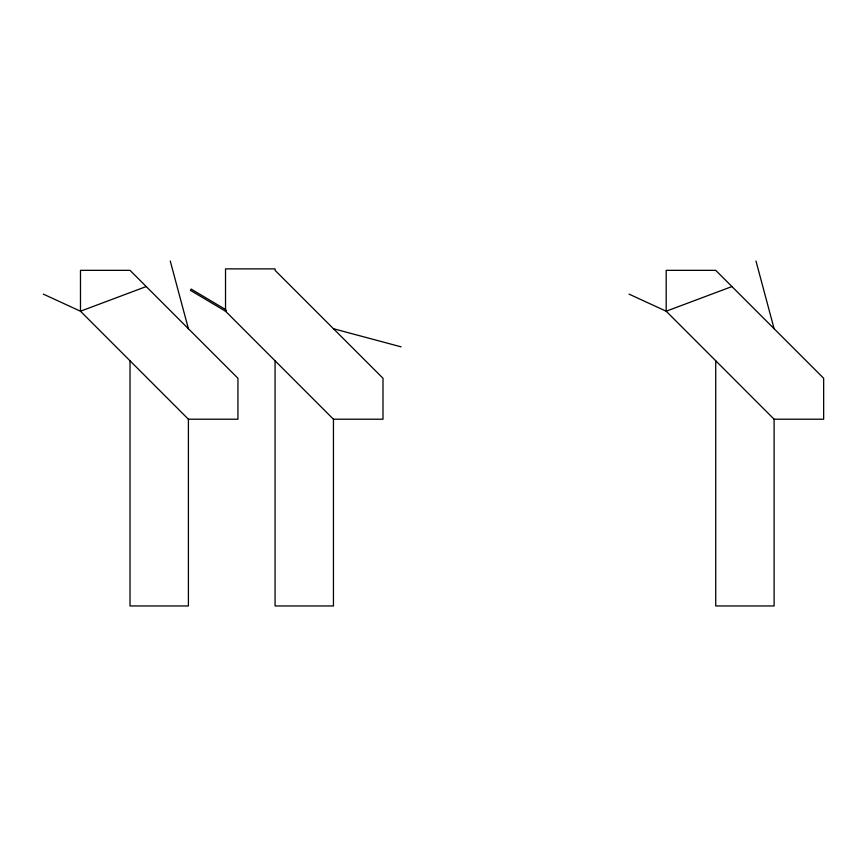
<?xml version="1.0" encoding="UTF-8"?>
<svg xmlns="http://www.w3.org/2000/svg" width="867" height="867" viewBox="0 0 867 867"><rect width="100%" height="100%" fill="white"/><g stroke="black" fill="none" stroke-linecap="round" stroke-linejoin="round"><path stroke-width="1.3" d="M225.528 309.508L191.13 289.09L190.393 290.337L225.528 311.21L226.059 310.321L225.528 311.21L333.448 419.216L333.448 605.957L275.067 605.957L275.067 360.748M146.23 286.554L80.479 311.21L43.35 294.13M731.943 286.554L666.192 311.21L629.063 294.13M188.399 419.216L237.937 419.216L237.937 378.261L130.017 270.341L80.479 270.341L80.479 311.21L188.399 419.216L188.399 605.957L130.017 605.957L130.017 360.748M333.448 419.216L382.997 419.216L382.997 378.261L275.067 270.341L275.067 268.878L225.528 268.878L225.528 311.21M774.112 419.216L823.65 419.216L823.65 378.261L715.73 270.341L666.192 270.341L666.192 311.21L774.112 419.216L774.112 605.957L715.73 605.957L715.73 360.748M333.448 328.723L401.128 346.854M755.981 261.043L774.112 328.723M170.268 261.043L188.399 328.723"/></g></svg>
